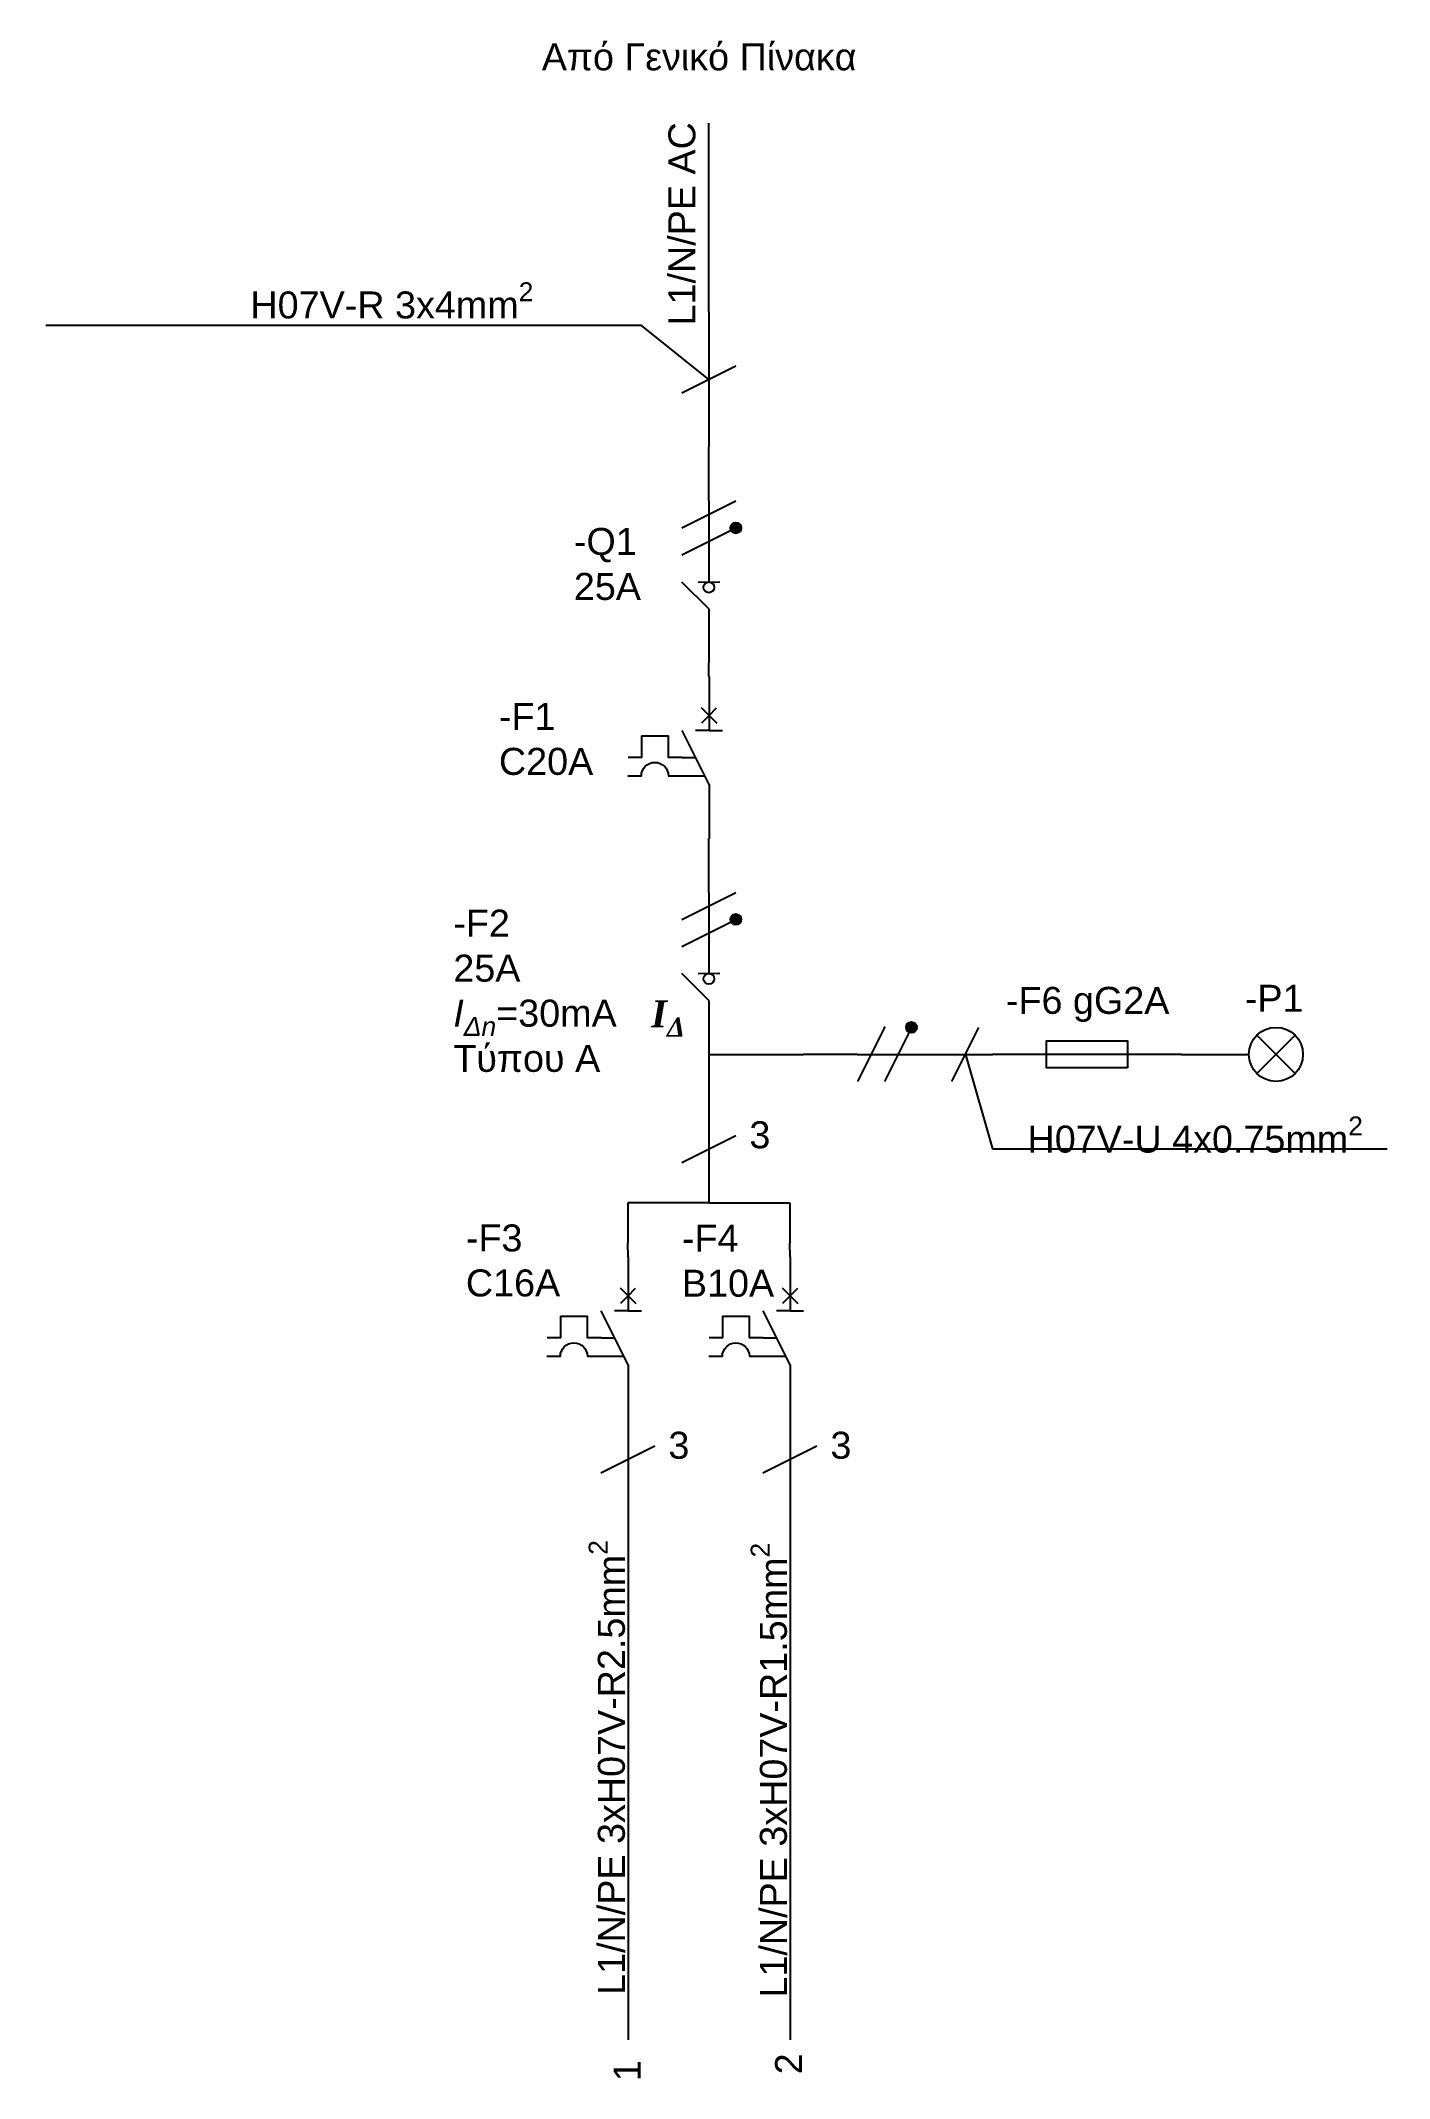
# Model space of a CAD drawing. Header units: millimetres. Extents: x 7558 to 7683, y 11219 to 11408.
import ezdxf
from ezdxf import colors
from ezdxf.entities.mleader import LeaderData, LeaderLine
from ezdxf.math import Vec2, Vec3

# ---------------------------------------------------------------- set-up
doc = ezdxf.new("R2010")
doc.units = ezdxf.units.MM
doc.styles.add('BlockTitle', font='timesbd.ttf', dxfattribs={"height": 2.5})
doc.styles.get("Standard").update_dxf_attribs({"font": 'arial.ttf'})

# ---------------------------------------------------------------- blocks, each defined once
blk = doc.blocks.new('_None')

msp = doc.modelspace()

# ---------------------------------------------------------------- hatches: boundary and pattern name
h = msp.add_hatch(color=256)
h.dxf.hatch_style = 1
h.paths.add_polyline_path([(7623, 11362.5, 1), (7622, 11362.5, 1)])
h = msp.add_hatch(color=256)
h.dxf.hatch_style = 1
h.paths.add_polyline_path([(7623, 11326.25, 1), (7622, 11326.25, 1)])
h = msp.add_hatch(color=256)
h.dxf.hatch_style = 1
h.paths.add_polyline_path([(7639.25, 11316.25, 1), (7638.25, 11316.25, 1)])

# ---------------------------------------------------------------- linework, layer by layer
for p, q in [((7620, 11382.5), (7620, 11400)), ((7620, 11382.5), (7620, 11377.5)), ((7617.5, 11375), (7622.5, 11377.5)), ((7620, 11377.5), (7620, 11370)), ((7620, 11365), (7620, 11370)), ((7617.5, 11362.5), (7622.5, 11365)), ((7620, 11365), (7620, 11360)), ((7617.5, 11360), (7622.5, 11362.5)), ((7620, 11360), (7620, 11357.5)), ((7620, 11355), (7617.5, 11357.48)), ((7619, 11357.49), (7621, 11357.51)), ((7620, 11355), (7620, 11350)), ((7620, 11348.75), (7620, 11350)), ((7620.02, 11348.75), (7620.02, 11343.75)), ((7620.02, 11345.13), (7619.31, 11345.84)), ((7620.02, 11345.13), (7620.72, 11345.85)), ((7620.02, 11345.13), (7619.32, 11344.42)), ((7620.02, 11345.13), (7620.73, 11344.43)), ((7613.77, 11343.25), (7616.27, 11343.26)), ((7620.02, 11338.75), (7617.52, 11343.75)), ((7620.02, 11343.75), (7618.77, 11343.75)), ((7620.02, 11343.75), (7621.27, 11343.75)), ((7617.52, 11341.25), (7618.77, 11341.25)), ((7617.5, 11339.54), (7619.62, 11339.54)), ((7620.02, 11338.75), (7620.02, 11333.75)), ((7620, 11328.75), (7620, 11333.75)), ((7617.5, 11326.25), (7622.5, 11328.75)), ((7620, 11328.75), (7620, 11323.75)), ((7617.5, 11323.75), (7622.5, 11326.25)), ((7620, 11323.75), (7620, 11321.25)), ((7619, 11321.24), (7621, 11321.26)), ((7620, 11318.75), (7617.5, 11321.23)), ((7620, 11318.75), (7620, 11313.75)), ((7636.25, 11316.25), (7633.75, 11311.25)), ((7638.75, 11316.25), (7636.25, 11311.25)), ((7642.5, 11311.25), (7645, 11316.25)), ((7620, 11313.75), (7628.75, 11313.75)), ((7620, 11313.75), (7620, 11305)), ((7633.75, 11313.75), (7628.75, 11313.75)), ((7633.75, 11313.75), (7638.75, 11313.75)), ((7638.75, 11313.75), (7641.25, 11313.75)), ((7641.25, 11313.75), (7646.25, 11313.75)), ((7663.75, 11313.75), (7646.25, 11313.75)), ((7663.75, 11313.75), (7670, 11313.75)), ((7674.27, 11311.98), (7670.73, 11315.52)), ((7674.27, 11315.52), (7670.73, 11311.98)), ((7617.5, 11303.75), (7622.5, 11306.25)), ((7620, 11305), (7620, 11300)), ((7620, 11300), (7612.5, 11300)), ((7612.5, 11300), (7612.5, 11296.25)), ((7620, 11300), (7627.5, 11300)), ((7627.5, 11300), (7627.5, 11296.25)), ((7612.52, 11295), (7612.5, 11296.25)), ((7612.52, 11295), (7612.52, 11290)), ((7627.52, 11295), (7627.5, 11296.25)), ((7627.52, 11295), (7627.52, 11290)), ((7612.52, 11291.38), (7611.81, 11292.09)), ((7612.52, 11291.38), (7611.82, 11290.67)), ((7612.52, 11291.38), (7613.22, 11292.1)), ((7612.52, 11291.38), (7613.23, 11290.68)), ((7627.52, 11291.38), (7626.81, 11292.09)), ((7627.52, 11291.38), (7626.82, 11290.67)), ((7627.52, 11291.38), (7628.22, 11292.1)), ((7627.52, 11291.38), (7628.23, 11290.68)), ((7606.27, 11289.5), (7608.77, 11289.51)), ((7612.52, 11285), (7610.02, 11290)), ((7612.52, 11290), (7611.27, 11290)), ((7612.52, 11290), (7613.77, 11290)), ((7621.27, 11289.5), (7623.77, 11289.51)), ((7627.52, 11285), (7625.02, 11290)), ((7627.52, 11290), (7626.27, 11290)), ((7627.52, 11290), (7628.77, 11290)), ((7610.02, 11287.5), (7611.27, 11287.5)), ((7625.02, 11287.5), (7626.27, 11287.5)), ((7610, 11285.79), (7612.12, 11285.79)), ((7625, 11285.79), (7627.12, 11285.79)), ((7612.52, 11285), (7612.52, 11280)), ((7627.52, 11285), (7627.52, 11280)), ((7612.52, 11280), (7612.52, 11263.75)), ((7627.52, 11280), (7627.52, 11263.75)), ((7610, 11275), (7615, 11277.5)), ((7625, 11275), (7630, 11277.5)), ((7612.52, 11263.75), (7612.52, 11225)), ((7627.52, 11263.75), (7627.52, 11226.25)), ((7627.52, 11226.25), (7627.52, 11222.5)), ((7612.52, 11225), (7612.52, 11222.5))]:
    msp.add_line(p, q)
for points in [[(7613.77, 11343.25), (7613.77, 11341.25), (7612.52, 11341.25)], [(7617.52, 11341.25), (7616.27, 11341.25), (7616.27, 11343.26)], [(7606.27, 11289.5), (7606.27, 11287.5), (7605.02, 11287.5)], [(7610.02, 11287.5), (7608.77, 11287.5), (7608.77, 11289.51)], [(7621.27, 11289.5), (7621.27, 11287.5), (7620.02, 11287.5)], [(7625.02, 11287.5), (7623.77, 11287.5), (7623.77, 11289.51)]]:
    msp.add_lwpolyline(points)
for points in [[(7612.5, 11339.54), (7613.75, 11339.54, -1), (7616.25, 11339.54), (7617.5, 11339.54)], [(7605, 11285.79), (7606.25, 11285.79, -1), (7608.75, 11285.79), (7610, 11285.79)], [(7620, 11285.79), (7621.25, 11285.79, -1), (7623.75, 11285.79), (7625, 11285.79)]]:
    msp.add_lwpolyline(points, format="xyb")
msp.add_lwpolyline([(7658.75, 11312.5), (7651.25, 11312.5), (7651.25, 11315), (7658.75, 11315)], close=True)
for centre, radius in [((7622.5, 11362.5), 0.5), ((7620, 11357), 0.5), ((7622.5, 11326.25), 0.5), ((7620, 11320.75), 0.5), ((7638.75, 11316.25), 0.5), ((7672.5, 11313.75), 2.5)]:
    msp.add_circle(centre, radius)
for p in [(7622.5, 11362.5), (7622.5, 11362.5), (7622.5, 11326.25), (7622.5, 11326.25), (7636.25, 11316.25), (7636.25, 11316.25)]:
    msp.add_point(p)

# ---------------------------------------------------------------- texts
at = {"char_height": 2.5, "attachment_point": 1}
for s, width, insert in [('{\\fArial|b0|i0|c161|p34;Από Γενικό Πίνακα}', 31.25, (7604.53, 11407.38)), ('-Q1\\P25A', 7.5, (7607.5, 11362.5)), ('-F1\\PC20A', 13.75, (7600.56, 11346.3)), ('\\A1;-F2\\P25A\\P{\\fArial|b0|i1|c161|p34;Ι\\H0.7x;\\S^ Δn;}=30mA\\P{\\fArial|b0|i0|c161|p34;Τύπου Α}', 13.75, (7596.34, 11327.15)), ('-F6 gG2A', 17.5, (7647.5, 11320)), ('-P1', 7.5, (7669.62, 11320.19)), ('3', 3.75, (7623.75, 11307.55)), ('-F3\\PC16A', 8.4799, (7597.5, 11298)), ('-F4\\PB10A', 8.4799, (7617.5, 11297.97)), ('3', 3.75, (7616.25, 11278.8)), ('3', 3.75, (7631.25, 11278.8))]:
    msp.add_mtext_dynamic_manual_height_columns(s, width=width, gutter_width=12.5, heights=[0], dxfattribs=dict(at, insert=insert))
at = {"char_height": 2.5, "attachment_point": 1, "rotation": 90}
for s, insert in [('L1/N/PE AC', (7616.25, 11381.25)), ('\\A1;L1/N/PE 3xH07V-R2.5mm{\\H0.7x;\\S2^ ;}', (7608.87, 11226.65)), ('\\A1;L1/N/PE 3xH07V-R1.5mm{\\H0.7x;\\S2^ ;}', (7623.87, 11226.4))]:
    msp.add_mtext_dynamic_manual_height_columns(s, width=67.5, gutter_width=12.5, heights=[0], dxfattribs=dict(at, insert=insert))
at = {"insert": (7614.65, 11318.75), "char_height": 2.5, "width": 6.2507, "attachment_point": 1, "style": 'BlockTitle'}
msp.add_mtext('\\A1;{\\fTimes New Roman|b1|i1|c161|p18;Ι\\H0.7x;\\S^ Δ;}', dxfattribs=at)
at = {"char_height": 2.5, "width": 5, "attachment_point": 1, "rotation": 90}
for s, insert in [('1', (7611.17, 11218.66)), ('2', (7626.13, 11219.29))]:
    msp.add_mtext(s, dxfattribs=dict(at, insert=insert))

# ---------------------------------------------------------------- leaders
ml = msp.add_multileader_mtext('Standard')
ml.set_content('\\A1;{\\H0.625x;H07V-R 3x\\fArial|b0|i0|c161|p34;4\\fArial|b0|i0|c0|p34;mm\\H0.7x;\\S2^ ;}\\P ', color=256)
ml.set_leader_properties()
ml.set_arrow_properties(name='NONE')
ml.build(insert=Vec2(0, 0))
ml.multileader.update_dxf_attribs({"text_left_attachment_type": 6, "text_right_attachment_type": 6})
ctx = ml.context
ctx.base_point, ctx.plane_origin = Vec3(7576.03, 11381.25), Vec3(7620, 11376.25)
ctx.left_attachment, ctx.right_attachment, ctx.text_align_type = 6, 6, 2
notes = []
notes.append((ctx, [(0, (1, 1, 0), (7613.75, 11381.25), (-1, 0), 8, [(0, [(7620, 11376.25)], 0, [])])]))
ctx.mtext.insert, ctx.mtext.width, ctx.mtext.alignment, ctx.mtext.flow_direction = Vec3(7603.75, 11385.25), 45.6064, 3, 5
ml = msp.add_multileader_mtext('Standard')
ml.set_content('\\A1;H07V-U 4x0.75mm{\\H0.7x;\\S2^ ;}', color=256)
ml.set_leader_properties()
ml.set_arrow_properties(name='NONE')
ml.build(insert=Vec2(0, 0))
ml.multileader.update_dxf_attribs({"text_left_attachment_type": 6, "text_right_attachment_type": 6})
ctx = ml.context
ctx.base_point, ctx.char_height, ctx.plane_origin = Vec3(7647.5, 11305), 2.5, Vec3(7643.75, 11313.75)
ctx.left_attachment, ctx.right_attachment = 6, 6
notes.append((ctx, [(0, (1, 1, 0), (7646.25, 11305), (1, 0), 1.25, [(0, [(7643.75, 11313.75)], 0, [])])]))
ctx.mtext.insert, ctx.mtext.width, ctx.mtext.flow_direction = Vec3(7649.5, 11308), 33.4889, 5
for ctx, leaders in notes:
    for number, flags, end, landing, length, lines in leaders:
        leader = LeaderData()
        leader.index, (leader.has_last_leader_line, leader.has_dogleg_vector, leader.attachment_direction) = number, flags
        leader.last_leader_point, leader.dogleg_vector, leader.dogleg_length = Vec3(end), Vec3(landing), length
        for number, points, colour, breaks in lines:
            line = LeaderLine()
            line.index, line.vertices, line.color, line.breaks = number, Vec3.list(points), colors.encode_raw_color(colour), breaks
            leader.lines.append(line)
        ctx.leaders.append(leader)

doc.saveas('drawing.dxf')
